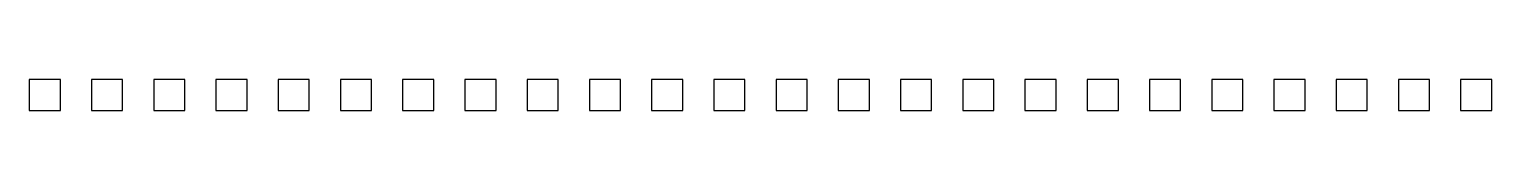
# Model space of a CAD drawing. Extents: x 0 to 470, y 0 to 10.
import ezdxf

# ---------------------------------------------------------------- set-up
doc = ezdxf.new("R2010")
doc.units = 0
doc.header["$MEASUREMENT"] = 0

# ---------------------------------------------------------------- blocks, each defined once
blk = doc.blocks.new('B0')
at = {"layer": ''}
blk.add_lwpolyline([(0, 0), (10, 0), (10, 10), (0, 10)], close=True, dxfattribs=at)
blk = doc.blocks.new('B1')
at = {"layer": ''}
blk.add_lwpolyline([(0, 0), (10, 0), (10, 10), (0, 10)], close=True, dxfattribs=at)
blk = doc.blocks.new('B2')
at = {"layer": ''}
blk.add_lwpolyline([(0, 0), (10, 0), (10, 10), (0, 10)], close=True, dxfattribs=at)
blk = doc.blocks.new('B3')
at = {"layer": ''}
blk.add_lwpolyline([(0, 0), (10, 0), (10, 10), (0, 10)], close=True, dxfattribs=at)
blk = doc.blocks.new('B4')
at = {"layer": ''}
blk.add_lwpolyline([(0, 0), (10, 0), (10, 10), (0, 10)], close=True, dxfattribs=at)
blk = doc.blocks.new('B5')
at = {"layer": ''}
blk.add_lwpolyline([(0, 0), (10, 0), (10, 10), (0, 10)], close=True, dxfattribs=at)
blk = doc.blocks.new('B6')
at = {"layer": ''}
blk.add_lwpolyline([(0, 0), (10, 0), (10, 10), (0, 10)], close=True, dxfattribs=at)
blk = doc.blocks.new('B7')
at = {"layer": ''}
blk.add_lwpolyline([(0, 0), (10, 0), (10, 10), (0, 10)], close=True, dxfattribs=at)
blk = doc.blocks.new('B8')
at = {"layer": ''}
blk.add_lwpolyline([(0, 0), (10, 0), (10, 10), (0, 10)], close=True, dxfattribs=at)
blk = doc.blocks.new('B9')
at = {"layer": ''}
blk.add_lwpolyline([(0, 0), (10, 0), (10, 10), (0, 10)], close=True, dxfattribs=at)
blk = doc.blocks.new('B10')
at = {"layer": ''}
blk.add_lwpolyline([(0, 0), (10, 0), (10, 10), (0, 10)], close=True, dxfattribs=at)
blk = doc.blocks.new('B11')
at = {"layer": ''}
blk.add_lwpolyline([(0, 0), (10, 0), (10, 10), (0, 10)], close=True, dxfattribs=at)
blk = doc.blocks.new('B12')
at = {"layer": ''}
blk.add_lwpolyline([(0, 0), (10, 0), (10, 10), (0, 10)], close=True, dxfattribs=at)
blk = doc.blocks.new('B13')
at = {"layer": ''}
blk.add_lwpolyline([(0, 0), (10, 0), (10, 10), (0, 10)], close=True, dxfattribs=at)
blk = doc.blocks.new('B14')
at = {"layer": ''}
blk.add_lwpolyline([(0, 0), (10, 0), (10, 10), (0, 10)], close=True, dxfattribs=at)
blk = doc.blocks.new('B15')
at = {"layer": ''}
blk.add_lwpolyline([(0, 0), (10, 0), (10, 10), (0, 10)], close=True, dxfattribs=at)
blk = doc.blocks.new('B16')
at = {"layer": ''}
blk.add_lwpolyline([(0, 0), (10, 0), (10, 10), (0, 10)], close=True, dxfattribs=at)
blk = doc.blocks.new('B17')
at = {"layer": ''}
blk.add_lwpolyline([(0, 0), (10, 0), (10, 10), (0, 10)], close=True, dxfattribs=at)
blk = doc.blocks.new('B18')
at = {"layer": ''}
blk.add_lwpolyline([(0, 0), (10, 0), (10, 10), (0, 10)], close=True, dxfattribs=at)
blk = doc.blocks.new('B19')
at = {"layer": ''}
blk.add_lwpolyline([(0, 0), (10, 0), (10, 10), (0, 10)], close=True, dxfattribs=at)
blk = doc.blocks.new('B20')
at = {"layer": ''}
blk.add_lwpolyline([(0, 0), (10, 0), (10, 10), (0, 10)], close=True, dxfattribs=at)
blk = doc.blocks.new('B21')
at = {"layer": ''}
blk.add_lwpolyline([(0, 0), (10, 0), (10, 10), (0, 10)], close=True, dxfattribs=at)
blk = doc.blocks.new('B22')
at = {"layer": ''}
blk.add_lwpolyline([(0, 0), (10, 0), (10, 10), (0, 10)], close=True, dxfattribs=at)
blk = doc.blocks.new('B23')
at = {"layer": ''}
blk.add_lwpolyline([(0, 0), (10, 0), (10, 10), (0, 10)], close=True, dxfattribs=at)

msp = doc.modelspace()

# ---------------------------------------------------------------- block references
at = {"layer": ''}
for name, p in [('B0', (0, 0)), ('B1', (20, 0)), ('B2', (40, 0)), ('B3', (60, 0)), ('B4', (80, 0)), ('B5', (100, 0)), ('B6', (120, 0)), ('B7', (140, 0)), ('B8', (160, 0)), ('B9', (180, 0)), ('B10', (200, 0)), ('B11', (220, 0)), ('B12', (240, 0)), ('B13', (260, 0)), ('B14', (280, 0)), ('B15', (300, 0)), ('B16', (320, 0)), ('B17', (340, 0)), ('B18', (360, 0)), ('B19', (380, 0)), ('B20', (400, 0)), ('B21', (420, 0)), ('B22', (440, 0)), ('B23', (460, 0))]:
    msp.add_blockref(name, p, dxfattribs=at)

doc.saveas('drawing.dxf')
